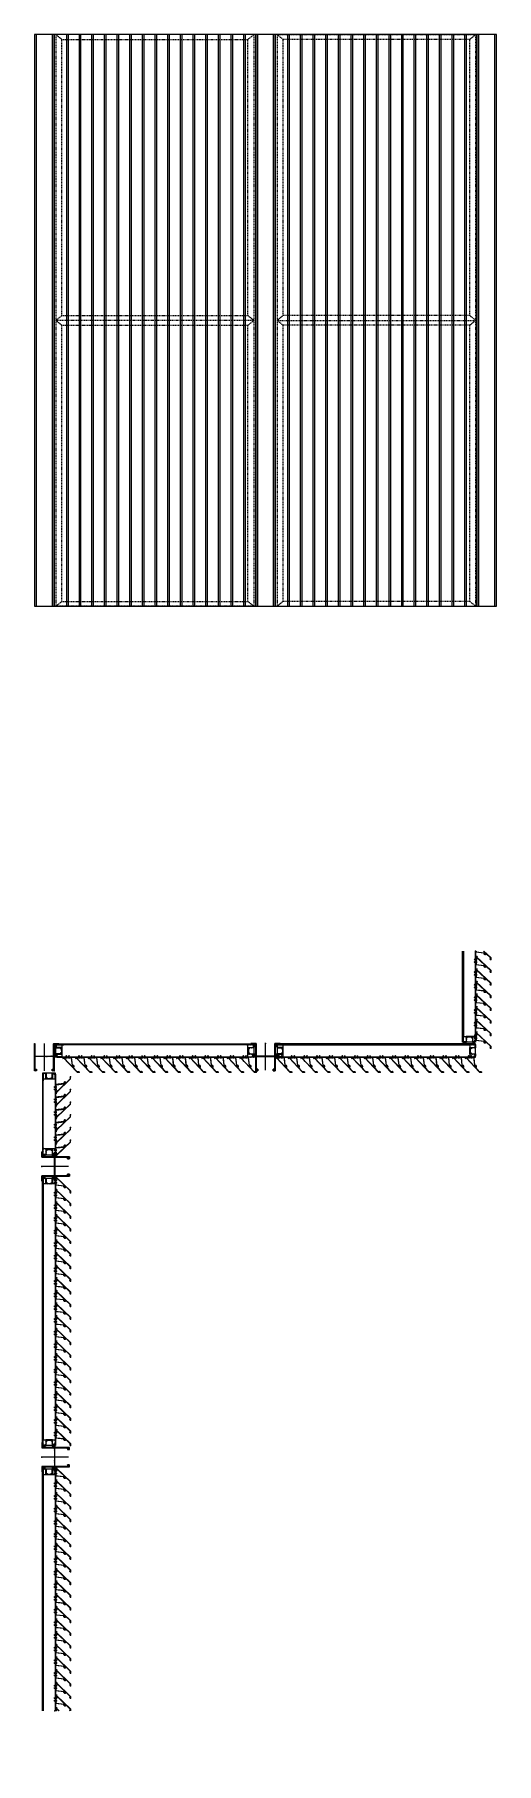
# Model space of a CAD drawing. Header units: millimetres. Extents: x 3774 to 718460, y -768339 to 192544.
# Drawn here: x 306313 to 308687, y -734268 to -725377 of the extents above; entities that cross this region are included whole.
import ezdxf
from ezdxf.xclip import XClip

# ---------------------------------------------------------------- set-up
doc = ezdxf.new("R2010")
doc.units = ezdxf.units.MM
doc.header["$XCLIPFRAME"] = 0
doc.set_wipeout_variables(frame=1)
doc.linetypes.add('CENTER', pattern=[50.8, 31.75, -6.35, 6.35, -6.35])
doc.linetypes.add('TA_HL_001.00000', pattern=[6.5, 3.55, -2.95])
for name, color, linetype in [('010 - ASPG_ACCESSORIES_MAIN_COLOR_1', 7, 'Continuous'), ('010 - ASPG_EXTR_DEF_SUB', 7, 'Continuous'), ('010 - ASPG_EXTR_MAIN_COLOR_2', 7, 'Continuous'), ('010 - ASPG_EXTR_WIPEOUT_', 7, 'Continuous'), ('010 - ASPG_FASTERN_DEF_SUB', 7, 'Continuous'), ('010 - ASPG_FRAMING_CUT_COLOR_4', 7, 'Continuous'), ('010 - ASPG_FRAMING_DEF_SUB', 7, 'Continuous'), ('010 - ASPG_FRAMING_HATCH_', 7, 'Continuous'), ('010 - ASPG_FRAMING_MAIN_COLOR_1', 7, 'Continuous'), ('010 - ASPG_FRAMING_MAIN_COLOR_2', 7, 'Continuous'), ('010 - ASPG_FRAMING_SUB_COLOR_2', 7, 'Continuous'), ('010 - ASPG_FRAMING_SUB_COLOR_3', 7, 'Continuous'), ('010 - ASPG_FRAMING_WIPEOUT_', 7, 'Continuous'), ('BOLT & SCREW', 7, 'Continuous'), ('Center Line', 7, 'CENTER')]:
    doc.layers.add(name, color=color, linetype=linetype)
doc.layers.add('12-GRID', color=7, linetype='CENTER', lineweight=13)
doc.layers.add('SCREW', color=7, linetype='Continuous', lineweight=5)
pattern_1 = [(270, (1257419.24324, -520041.6224), (0.65495992507, -1.1344238721), [0.7562825814, -1.5125651628]), (30, (1257419.24324, -520041.6224), (0.65495992936, 1.1344238696), [0.7562825814, -1.5125651628]), (330, (1257419.24324, -520041.6224), (1.30991985442, -2.48e-09), [-1.5125651628, 0.7562825814])]
pattern_2 = [(315, (1257419.4929, -520021.6224), (1.3369313545, 1.3369313545), []), (45, (1257419.4929, -520021.6224), (-1.3369313545, 1.3369313545), [])]
pattern_3 = [(270, (1257419.4425, -520043.9224), (0.65495992507, -1.1344238721), [0.7562825814, -1.5125651628]), (30, (1257419.4425, -520043.9224), (0.65495992936, 1.1344238696), [0.7562825814, -1.5125651628]), (330, (1257419.4425, -520043.9224), (1.30991985442, -2.48e-09), [-1.5125651628, 0.7562825814])]
pattern_4 = [(315, (1257419.1929, -520023.9224), (1.3369313545, 1.3369313545), []), (45, (1257419.1929, -520023.9224), (-1.3369313545, 1.3369313545), [])]

# ---------------------------------------------------------------- blocks, each defined once
blk = doc.blocks.new('*U8441')
at = {"layer": '12-GRID', "color": 7, "linetype": 'CENTER'}
for p, q in [((0, -6.2), (0, 2.2)), ((-4.2, -2), (4.2, -2))]:
    blk.add_line(p, q, dxfattribs=at)
at = {"layer": 'BOLT & SCREW', "color": 7}
for p, q in [((-0.6, -1.8), (-1.8, -1.6)), ((-0.6, -2.2), (-1.8, -2.4)), ((-0.5, -1.8), (-0.9, -1.6)), ((-0.5, -2.2), (-0.9, -2.4)), ((-0.2, -1.4), (-0.4, -0.2)), ((-0.2, -1.5), (-0.4, -1.1)), ((-0.2, -2.5), (-0.4, -2.9)), ((-0.2, -2.6), (-0.4, -3.8)), ((0.2, -1.4), (0.4, -0.2)), ((0.2, -1.5), (0.4, -1.1)), ((0.4, -2.9), (0.2, -2.5)), ((0.2, -2.6), (0.4, -3.8)), ((0.5, -1.8), (0.9, -1.6)), ((0.5, -2.2), (0.9, -2.4)), ((0.6, -1.8), (1.8, -1.6)), ((0.6, -2.2), (1.8, -2.4))]:
    blk.add_line(p, q, dxfattribs=at)
for points in [[(-1.8, -1.6), (-0.9, -1.6, 0.414214), (-0.4, -1.1), (-0.4, -0.2), (0.4, -0.2), (0.4, -1.1, 0.414214), (0.9, -1.6), (1.8, -1.6), (1.8, -2.4), (0.9, -2.4, 0.414214), (0.4, -2.9), (0.4, -3.8), (-0.4, -3.8), (-0.4, -2.9, 0.414214), (-0.9, -2.4), (-1.8, -2.4)], [(0.2, -2.5, -0.414214), (0.5, -2.2), (0.6, -2.2), (0.6, -1.8), (0.5, -1.8, -0.414214), (0.2, -1.5), (0.2, -1.4), (-0.2, -1.4), (-0.2, -1.5, -0.414214), (-0.5, -1.8), (-0.6, -1.8), (-0.6, -2.2), (-0.5, -2.2, -0.414214), (-0.2, -2.5), (-0.2, -2.6), (0.2, -2.6)]]:
    blk.add_lwpolyline(points, format="xyb", close=True, dxfattribs=at)
blk.add_circle((0, -2), 3.5, dxfattribs=at)
blk = doc.blocks.new('000_ASPG_TYP_FILES_20260218-010703_FRAME_EXTR_')
at = {"layer": '010 - ASPG_FRAMING_HATCH_'}
h = blk.add_hatch(dxfattribs=at)
h.set_pattern_fill('ANSI32', scale=0.1, angle=180)
edge = h.paths.add_edge_path()
edge.add_line((2, 16), (2, 2))
edge.add_line((2, 2), (39.7, 2))
edge.add_arc((39.7, 1.7), 0.3, 0, 90, ccw=False)
edge.add_line((40, 1.7), (40, 0.3))
edge.add_arc((39.7, 0.3), 0.3, -90, 0, ccw=False)
edge.add_line((39.7, 0), (0.3, 0))
edge.add_arc((0.3, 0.3), 0.3, 180, 270, ccw=False)
edge.add_line((0, 0.3), (0, 17.7))
edge.add_arc((0.3, 17.7), 0.3, 90, 180, ccw=False)
edge.add_line((0.3, 18), (22.6, 18))
edge.add_arc((22.6, 18.5), 0.5, 270, 380.20955)
edge.add_arc((26.2, 19.8), 3.35, 182.06379, 200.20955, ccw=False)
edge.add_arc((23.6, 19.7), 0.76, 2.06379, 182.06379, ccw=False)
edge.add_arc((26.2, 19.8), 1.83, 182.06379, 447.93621)
edge.add_arc((26.3, 22.4), 0.76, 87.93621, 267.93621, ccw=False)
edge.add_arc((26.2, 19.8), 3.35, 69.79045, 87.93621, ccw=False)
edge.add_arc((27.5, 23.4), 0.5, 249.79045, 360)
edge.add_line((28, 23.4), (28, 26.7))
edge.add_line((28, 26.7), (28.5, 27.2))
edge.add_line((28.5, 27.2), (28, 27.7))
edge.add_line((28, 27.7), (28, 38.6))
edge.add_line((28, 38.6), (28.5, 39.1))
edge.add_line((28.5, 39.1), (28, 39.6))
edge.add_line((28, 39.6), (28, 42.9))
edge.add_arc((27.5, 42.9), 0.5, 0, 110.20955)
edge.add_arc((26.2, 46.5), 3.35, 272.06379, 290.20955, ccw=False)
edge.add_arc((26.3, 43.9), 0.76, 92.06379, 272.06379, ccw=False)
edge.add_arc((26.2, 46.5), 1.83, 272.06379, 537.93621)
edge.add_arc((23.6, 46.6), 0.76, 177.93621, 357.93621, ccw=False)
edge.add_arc((26.2, 46.5), 3.35, 159.79045, 177.93621, ccw=False)
edge.add_arc((22.6, 47.8), 0.5, 339.79045, 450)
edge.add_line((22.6, 48.3), (0.3, 48.3))
edge.add_arc((0.3, 48.6), 0.3, 180, 270, ccw=False)
edge.add_line((0, 48.6), (0, 60))
edge.add_arc((0.3, 60), 0.3, 90, 180, ccw=False)
edge.add_line((0.3, 60.3), (5, 60.3))
edge.add_line((5, 60.3), (5, 65))
edge.add_arc((5.3, 65), 0.3, 90, 180, ccw=False)
edge.add_line((5.3, 65.3), (30, 65.3))
edge.add_line((30, 65.3), (30, 63.6))
edge.add_arc((29.7, 63.6), 0.3, -90, 0, ccw=False)
edge.add_line((29.7, 63.3), (7.3, 63.3))
edge.add_arc((7.3, 63), 0.3, 90, 180)
edge.add_line((7, 63), (7, 58.3))
edge.add_line((7, 58.3), (2.3, 58.3))
edge.add_arc((2.3, 58), 0.3, 90, 180)
edge.add_line((2, 58), (2, 50.6))
edge.add_arc((2.3, 50.6), 0.3, 180, 270)
edge.add_line((2.3, 50.3), (29.7, 50.3))
edge.add_arc((29.7, 50), 0.3, 0, 90, ccw=False)
edge.add_line((30, 50), (30, 26.7))
edge.add_line((30, 26.7), (30, 16.3))
edge.add_arc((29.7, 16.3), 0.3, -90, 0, ccw=False)
edge.add_line((29.7, 16), (2, 16))
at = {"layer": '010 - ASPG_FRAMING_CUT_COLOR_4', "color": 7}
blk.add_lwpolyline([(2, 16), (2, 2), (39.7, 2, -0.414214), (40, 1.7), (40, 0.3, -0.414214), (39.7, 0), (0.3, 0, -0.414214), (0, 0.3), (0, 17.7, -0.414214), (0.3, 18), (22.6, 18, 0.52173), (23, 18.7, -0.079342), (22.8, 19.7, -1), (24.3, 19.8, 2.296346), (26.2, 21.7, -1), (26.3, 23.2, -0.079342), (27.3, 23, 0.52173), (28, 23.4), (28, 26.7), (28.5, 27.2), (28, 27.7), (28, 38.6), (28.5, 39.1), (28, 39.6), (28, 42.9, 0.52173), (27.3, 43.3, -0.079342), (26.3, 43.1, -1), (26.2, 44.6, 2.296346), (24.3, 46.5, -1), (22.8, 46.6, -0.079342), (23, 47.6, 0.52173), (22.6, 48.3), (0.3, 48.3, -0.414214), (0, 48.6), (0, 60, -0.414214), (0.3, 60.3), (5, 60.3), (5, 65, -0.414214), (5.3, 65.3), (30, 65.3), (30, 63.6, -0.414214), (29.7, 63.3), (7.3, 63.3, 0.414214), (7, 63), (7, 58.3), (2.3, 58.3, 0.414214), (2, 58), (2, 50.6, 0.414214), (2.3, 50.3), (29.7, 50.3, -0.414214), (30, 50), (30, 26.7), (30, 16.3, -0.414214), (29.7, 16)], format="xyb", close=True, dxfattribs=at)
at = {"color": 7}
for p in [(26.2, 48.5), (26.2, 21.8)]:
    blk.add_blockref('*U8441', p, dxfattribs=at)
blk = doc.blocks.new('*U8305')
at = {"layer": '010 - ASPG_FRAMING_HATCH_', "transparency": 33554585}
h = blk.add_hatch(dxfattribs=at)
h.set_pattern_fill('ANSI32', scale=0.25)
edge = h.paths.add_edge_path()
edge.add_line((2, -50), (2, -75))
edge.add_line((2, -75), (0, -75))
edge.add_line((0, -75), (0, -49))
edge.add_arc((1, -49), 1, 90, 180, ccw=False)
edge.add_line((1, -48), (63, -48))
edge.add_arc((63, -47), 1, 270, 360)
edge.add_line((64, -47), (64, 47))
edge.add_arc((63, 47), 1, 0, 90)
edge.add_line((63, 48), (1, 48))
edge.add_arc((1, 49), 1, 180, 270, ccw=False)
edge.add_line((0, 49), (0, 75))
edge.add_line((0, 75), (2, 75))
edge.add_line((2, 75), (2, 50))
edge.add_line((2, 50), (141, 50))
edge.add_line((141, 50), (141, 41))
edge.add_arc((140, 41), 1, 270, 360, ccw=False)
edge.add_line((140, 40), (132, 40))
edge.add_arc((132, 41), 1, 180, 270, ccw=False)
edge.add_line((131, 41), (131, 47))
edge.add_arc((130, 47), 1, 0, 90)
edge.add_line((130, 48), (67, 48))
edge.add_arc((67, 47), 1, 90, 180)
edge.add_line((66, 47), (66, -47))
edge.add_arc((67, -47), 1, 180, 270)
edge.add_line((67, -48), (130, -48))
edge.add_arc((130, -47), 1, 270, 360)
edge.add_line((131, -47), (131, -41))
edge.add_arc((132, -41), 1, 90, 180, ccw=False)
edge.add_line((132, -40), (140, -40))
edge.add_arc((140, -41), 1, 0, 90, ccw=False)
edge.add_line((141, -41), (141, -50))
edge.add_line((141, -50), (2, -50))
h.paths.add_polyline_path([(139, 48), (139, 42), (133, 42), (133, 48)], flags=16)
h.paths.add_polyline_path([(139, -48), (139, -42), (133, -42), (133, -48)], flags=16)
at = {"layer": '010 - ASPG_FRAMING_HATCH_'}
h = blk.add_hatch(dxfattribs=at)
h.set_pattern_fill('ANSI37', scale=0.595498, angle=-90)
h.set_pattern_definition(pattern_4)
edge = h.paths.add_edge_path()
edge.add_ellipse((11.5, 55), major_axis=(0, -5), ratio=0.644482, start_angle=180, end_angle=360, ccw=False)
edge.add_line((11.5, 60), (2, 60))
edge.add_arc((-7.9, 55), 11.1, -26.79627, 26.79627, ccw=False)
edge.add_line((2, 50), (11.5, 50))
h = blk.add_hatch(dxfattribs=at)
h.set_pattern_fill('HONEY', scale=0.238199, angle=-90)
h.set_pattern_definition(pattern_3)
edge = h.paths.add_edge_path()
edge.add_ellipse((11.8, 55), major_axis=(0, -5), ratio=0.644482, start_angle=0, end_angle=360, ccw=False)
h = blk.add_hatch(dxfattribs=at)
h.set_pattern_fill('HONEY', scale=0.238199, angle=-90)
h.set_pattern_definition(pattern_1)
edge = h.paths.add_edge_path()
edge.add_ellipse((57.5, 55), major_axis=(0, -5), ratio=0.644482, start_angle=0, end_angle=360)
h = blk.add_hatch(dxfattribs=at)
h.set_pattern_fill('ANSI37', scale=0.595498, angle=-90)
h.set_pattern_definition(pattern_2)
edge = h.paths.add_edge_path()
edge.add_ellipse((57.8, 55), major_axis=(0, -5), ratio=0.644482, start_angle=0, end_angle=180)
edge.add_line((57.8, 60), (62, 60))
edge.add_arc((62, 60.3), 0.3, -90, 0)
edge.add_line((62.3, 60.3), (62.3, 61))
edge.add_line((62.3, 61), (61.8, 61.5))
edge.add_line((61.8, 61.5), (62.3, 62))
edge.add_line((62.3, 62), (61.8, 62.5))
edge.add_line((61.8, 62.5), (62.3, 63))
edge.add_line((62.3, 63), (61.8, 63.5))
edge.add_line((61.8, 63.5), (62.3, 64))
edge.add_line((62.3, 64), (62.3, 65))
edge.add_line((62.3, 65), (63.3, 65))
edge.add_line((63.3, 65), (63.8, 65.5))
edge.add_line((63.8, 65.5), (64.3, 65))
edge.add_line((64.3, 65), (64.8, 65.5))
edge.add_line((64.8, 65.5), (65.3, 65))
edge.add_line((65.3, 65), (65.8, 65.5))
edge.add_line((65.8, 65.5), (66.3, 65))
edge.add_line((66.3, 65), (67, 65))
edge.add_arc((67, 65.3), 0.3, -90, 0)
edge.add_line((67.3, 65.3), (67.3, 60))
edge.add_arc((77.2, 55), 11.1, 153.20373, 206.79627)
edge.add_line((67.3, 50), (57.8, 50))
h = blk.add_hatch(dxfattribs=at)
h.set_pattern_fill('ANSI37', scale=0.595498, angle=-90)
h.set_pattern_definition(pattern_4)
edge = h.paths.add_edge_path()
edge.add_ellipse((11.5, -55), major_axis=(0, 5), ratio=0.644482, start_angle=0, end_angle=180)
edge.add_line((11.5, -60), (2, -60))
edge.add_arc((-7.9, -55), 11.1, 333.20373, 386.79627)
edge.add_line((2, -50), (11.5, -50))
h = blk.add_hatch(dxfattribs=at)
h.set_pattern_fill('HONEY', scale=0.238199, angle=-90)
h.set_pattern_definition(pattern_3)
edge = h.paths.add_edge_path()
edge.add_ellipse((11.8, -55), major_axis=(0, 5), ratio=0.644482, start_angle=0, end_angle=360)
h = blk.add_hatch(dxfattribs=at)
h.set_pattern_fill('HONEY', scale=0.238199, angle=-90)
h.set_pattern_definition(pattern_1)
edge = h.paths.add_edge_path()
edge.add_ellipse((57.5, -55), major_axis=(0, 5), ratio=0.644482, start_angle=0, end_angle=360, ccw=False)
h = blk.add_hatch(dxfattribs=at)
h.set_pattern_fill('ANSI37', scale=0.595498, angle=-90)
h.set_pattern_definition(pattern_2)
edge = h.paths.add_edge_path()
edge.add_ellipse((57.8, -55), major_axis=(0, 5), ratio=0.644482, start_angle=180, end_angle=360, ccw=False)
edge.add_line((57.8, -60), (62, -60))
edge.add_arc((62, -60.3), 0.3, 360, 450, ccw=False)
edge.add_line((62.3, -60.3), (62.3, -61))
edge.add_line((62.3, -61), (61.8, -61.5))
edge.add_line((61.8, -61.5), (62.3, -62))
edge.add_line((62.3, -62), (61.8, -62.5))
edge.add_line((61.8, -62.5), (62.3, -63))
edge.add_line((62.3, -63), (61.8, -63.5))
edge.add_line((61.8, -63.5), (62.3, -64))
edge.add_line((62.3, -64), (62.3, -65))
edge.add_line((62.3, -65), (63.3, -65))
edge.add_line((63.3, -65), (63.8, -65.5))
edge.add_line((63.8, -65.5), (64.3, -65))
edge.add_line((64.3, -65), (64.8, -65.5))
edge.add_line((64.8, -65.5), (65.3, -65))
edge.add_line((65.3, -65), (65.8, -65.5))
edge.add_line((65.8, -65.5), (66.3, -65))
edge.add_line((66.3, -65), (67, -65))
edge.add_arc((67, -65.3), 0.3, 360, 450, ccw=False)
edge.add_line((67.3, -65.3), (67.3, -60))
edge.add_arc((77.2, -55), 11.1, 153.20373, 206.79627, ccw=False)
edge.add_line((67.3, -50), (57.8, -50))
at = {"layer": '010 - ASPG_FASTERN_DEF_SUB', "color": 7}
blk.add_point((0, 0), dxfattribs=at)
at = {"layer": '010 - ASPG_FRAMING_CUT_COLOR_4', "color": 7}
blk.add_lwpolyline([(2, -50), (2, -75), (0, -75), (0, -49, -0.414214), (1, -48), (63, -48, 0.414214), (64, -47), (64, 47, 0.414214), (63, 48), (1, 48, -0.414214), (0, 49), (0, 75), (2, 75), (2, 50), (141, 50), (141, 41, -0.414214), (140, 40), (132, 40, -0.414214), (131, 41), (131, 47, 0.414214), (130, 48), (67, 48, 0.414214), (66, 47), (66, -47, 0.414214), (67, -48), (130, -48, 0.414214), (131, -47), (131, -41, -0.414214), (132, -40), (140, -40, -0.414214), (141, -41), (141, -50)], format="xyb", close=True, dxfattribs=at)
for points in [[(139, 48), (139, 42), (133, 42), (133, 48)], [(139, -48), (139, -42), (133, -42), (133, -48)]]:
    blk.add_lwpolyline(points, close=True, dxfattribs=at)
at = {"layer": '010 - ASPG_FRAMING_DEF_SUB', "color": 7, "transparency": 33554508}
blk.add_line((136.5, 0), (-4.5, 0), dxfattribs=at)
at = {"layer": '010 - ASPG_FRAMING_DEF_SUB', "color": 7, "transparency": 33554457}
for points in [[(2, 50), (15, 50), (15, 60), (2, 60)], [(54.3, 50), (67.3, 50), (67.3, 65.5), (54.3, 65.5)], [(2, -50), (15, -50), (15, -60), (2, -60)], [(54.3, -50), (67.3, -50), (67.3, -65.5), (54.3, -65.5)]]:
    blk.add_lwpolyline(points, close=True, dxfattribs=at)
at = {"layer": '010 - ASPG_FRAMING_SUB_COLOR_2', "color": 7}
for points in [[(11.8, 50), (2, 50, 0.238199), (2, 60), (11.8, 60)], [(57.5, 50), (67.3, 50, -0.238199), (67.3, 60), (67.3, 65.3, -0.414214), (67, 65), (66.3, 65), (65.8, 65.5), (65.3, 65), (64.8, 65.5), (64.3, 65), (63.8, 65.5), (63.3, 65), (62.3, 65), (62.3, 64), (61.8, 63.5), (62.3, 63), (61.8, 62.5), (62.3, 62), (61.8, 61.5), (62.3, 61), (62.3, 60.3, -0.414214), (62, 60), (57.5, 60)], [(11.8, -50), (2, -50, -0.238199), (2, -60), (11.8, -60)], [(57.5, -50), (67.3, -50, 0.238199), (67.3, -60), (67.3, -65.3, 0.414214), (67, -65), (66.3, -65), (65.8, -65.5), (65.3, -65), (64.8, -65.5), (64.3, -65), (63.8, -65.5), (63.3, -65), (62.3, -65), (62.3, -64), (61.8, -63.5), (62.3, -63), (61.8, -62.5), (62.3, -62), (61.8, -61.5), (62.3, -61), (62.3, -60.3, 0.414214), (62, -60), (57.5, -60)]]:
    blk.add_lwpolyline(points, format="xyb", dxfattribs=at)
at = {"layer": '010 - ASPG_FRAMING_SUB_COLOR_2', "color": 7, "extrusion": (0, 0, -1)}
for centre, major_axis in [((11.8, 55), (0, -5)), ((57.5, -55), (0, 5))]:
    blk.add_ellipse(centre, major_axis=major_axis, ratio=0.644482, dxfattribs=at)
at = {"layer": '010 - ASPG_FRAMING_SUB_COLOR_2', "color": 7}
for centre, major_axis in [((57.5, 55), (0, -5)), ((11.8, -55), (0, 5))]:
    blk.add_ellipse(centre, major_axis=major_axis, ratio=0.644482, dxfattribs=at)
blk = doc.blocks.new('PZG35-9D5')
at = {"layer": 'Center Line', "color": 7}
blk.add_line((0, 3.7), (0, -10.5), dxfattribs=at)
at = {"layer": 'SCREW', "color": 7}
for p, q in [((-1.4, 0), (-1.4, -1.1)), ((1.4, 0), (1.4, -0.6)), ((-1.9, -1.4), (1.9, -0.9)), ((-1.9, -1.4), (-1.4, -1.1)), ((-1.9, -1.4), (-1.4, -1.7)), ((-1.9, -2.7), (1.9, -2.2)), ((-1.9, -2.7), (-1.4, -2.4)), ((-1.9, -2.7), (-1.4, -3)), ((-1.9, -4), (-1.4, -3.7)), ((-1.9, -4), (-1, -3.9)), ((-1.9, -4), (-1.4, -4.3)), ((-1.4, -1.1), (1.4, -0.6)), ((-1.4, -1.7), (1.4, -1.2)), ((-1.4, -1.7), (-1.4, -2.4)), ((-1.4, -2.4), (1.4, -1.9)), ((-1.4, -3), (1.4, -2.5)), ((-1.4, -3), (-1.4, -3.7)), ((-1.4, -3.7), (-0.8, -3.6)), ((-1.4, -4.3), (-1.4, -8.1)), ((-1.4, -4.3), (-1.2, -4.3)), ((0, -9.5), (-1.4, -8.1)), ((0, -9.5), (1.4, -8.1)), ((0.6, -3.3), (1.4, -3.2)), ((0.7, -3.7), (1.9, -3.5)), ((0.7, -3.9), (1.4, -3.8)), ((0.7, -4.6), (1.4, -4.5)), ((0.7, -5), (1.9, -4.8)), ((0.7, -5.2), (1.4, -5.1)), ((1.9, -0.9), (1.4, -0.6)), ((1.9, -0.9), (1.4, -1.2)), ((1.4, -1.2), (1.4, -1.9)), ((1.9, -2.2), (1.4, -1.9)), ((1.9, -2.2), (1.4, -2.5)), ((1.4, -2.5), (1.4, -3.2)), ((1.9, -3.5), (1.4, -3.2)), ((1.9, -3.5), (1.4, -3.8)), ((1.4, -3.8), (1.4, -4.5)), ((1.9, -4.8), (1.4, -4.5)), ((1.9, -4.8), (1.4, -5.1)), ((1.4, -5.1), (1.4, -8.1))]:
    blk.add_line(p, q, dxfattribs=at)
blk.add_lwpolyline([(0, -9.5), (0.7, -5.2), (0.7, -3.6, 0.417657), (0.4, -3.3, 0.108102), (-0.8, -3.6), (-1.4, -4.7)], format="xyb", dxfattribs=at)
blk = doc.blocks.new('*U8304')
at = {"layer": 'SCREW', "color": 7}
blk.add_lwpolyline([(3, 1.8, 0.09906), (0.8, 2.5), (0.8, 2.3), (-0.8, 2.3), (-0.8, 2.5, 0.09906), (-3, 1.8, 0.266588), (-3.5, 1), (-3.5, 0.2, 0.414214), (-3.3, 0), (3.3, 0, 0.414214), (3.5, 0.2), (3.5, 1, 0.266588)], format="xyb", close=True, dxfattribs=at)
blk.add_blockref('PZG35-9D5', (0, 0), dxfattribs=at)
blk = doc.blocks.new('*U8306')
at = {"color": 7}
blk.add_point((0, 0), dxfattribs=at)
at = {"layer": '010 - ASPG_ACCESSORIES_MAIN_COLOR_1', "color": 7}
blk.add_lwpolyline([(-39.7, -0.6, 0.414214), (-40, -0.9), (-40, -7.4, 0.57735), (-39.7, -7.6), (-36.6, -5.8, 0.767327), (-36.8, -5.3), (-37.9, -5.3, -0.414214), (-38.2, -5), (-38.2, -2.8, -0.414214), (-38, -2.6), (-32.2, -2.6, -0.388879), (-32, -2.8), (-31.8, -4.3, 0.388879), (-31.3, -4.8), (-30.3, -4.8, 0.414214), (-30, -4.5), (-30, -2.9, -0.414214), (-29.7, -2.6), (0.4, -2.6, -0.378969), (3.4, -5.2), (8, -42.5, 0.446593), (11.6, -45.1, -0.489802), (16.1, -48.7), (16.1, -49.4, -0.18248), (15.8, -50, -0.267949), (15.3, -50.2, 1.122115), (15.1, -52.3, 0.405004), (18.1, -49.4), (18.1, -48.7, 0.489805), (11.2, -43.1, -0.446597), (9.9, -42.3), (4.9, -0.8, 0.364176), (4.6, -0.6)], format="xyb", close=True, dxfattribs=at)
at = {"layer": '010 - ASPG_EXTR_DEF_SUB', "color": 7}
for p in [(-40, -0.5), (43.4, -76.9), (43.4, -77.5)]:
    blk.add_point(p, dxfattribs=at)
at = {"layer": '010 - ASPG_EXTR_MAIN_COLOR_2', "color": 7}
blk.add_lwpolyline([(11.4, -48.2), (11.5, -47.4), (12.2, -47.6), (12.3, -46.8, -0.535538), (14.2, -49.2, 0.991572), (15.7, -49.6, 1.157025), (8.8, -48.8, -0.688558), (8.3, -49), (-17.1, -22.2), (-32.3, -6.1), (-32.3, -2.9, 0.414312), (-32.6, -2.6), (-37.5, -2.6, 0.414116), (-37.8, -2.9), (-37.8, -4.3, 0.414214), (-37.5, -4.6), (-36, -4.6, -0.205895), (-35.8, -4.7), (33.2, -77.5), (43.1, -77.5, 0.668179), (43.4, -77), (40.5, -74.2, 0.668179), (40, -74.4), (40, -76), (33.9, -76), (11.9, -52.8, -0.558354), (12.1, -52, 0.766275), (12, -50.4, -0.438583), (10.7, -48.1)], format="xyb", close=True, dxfattribs=at)
at = {"layer": 'SCREW', "color": 7, "rotation": 180}
for p in [(-21.6, -2.5), (-8.2, -2.5)]:
    blk.add_blockref('*U8304', p, dxfattribs=at)
blk = doc.blocks.new('*U6354')
at = {"color": 7}
blk.add_wipeout([(1440, 4), (60, 4), (60, 69.3), (1440, 69.3)], dxfattribs=at).dxf.layer = '010 - ASPG_FRAMING_WIPEOUT_'
blk.add_point((60, 69.5), dxfattribs=at)
at = {"layer": '010 - ASPG_FRAMING_MAIN_COLOR_2', "color": 7}
blk.add_lwpolyline([(1410, 69.3), (90, 69.3), (90, 6), (1410, 6)], close=True, dxfattribs=at)
at = {"layer": '010 - ASPG_FRAMING_SUB_COLOR_2', "color": 7}
for points in [[(1440, 4), (60, 4), (60, 69.3), (1440, 69.3)], [(60, 2), (60, 4), (1440, 4), (1440, 2)]]:
    blk.add_lwpolyline(points, close=True, dxfattribs=at)
at = {"color": 7, "transparency": 33554559, "xscale": -1, "rotation": 270}
for p in [(0, 0), (1500, 0)]:
    blk.add_blockref('*U8305', p, dxfattribs=at)
at = {"color": 7, "xscale": -1, "rotation": 180}
for p in [(91.8, 69.3), (156.8, 69.3), (221.8, 69.3), (286.8, 69.3), (351.8, 69.3), (416.8, 69.3), (481.8, 69.3), (546.8, 69.3), (611.8, 69.3), (676.8, 69.3), (741.8, 69.3), (806.8, 69.3), (871.8, 69.3), (936.8, 69.3), (1001.8, 69.3), (1066.8, 69.3), (1131.8, 69.3), (1196.8, 69.3), (1261.8, 69.3), (1326.8, 69.3), (1391.8, 69.3)]:
    blk.add_blockref('*U8306', p, dxfattribs=at)
at = {"color": 7}
blk.add_blockref('000_ASPG_TYP_FILES_20260218-010703_FRAME_EXTR_', (60, 4), dxfattribs=at)
at = {"color": 7, "xscale": -1}
blk.add_blockref('000_ASPG_TYP_FILES_20260218-010703_FRAME_EXTR_', (1440, 4), dxfattribs=at)
blk = doc.blocks.new('*U5841')
at = {"color": 7}
blk.add_wipeout([(1435, 4), (60, 4), (60, 69.3), (1435, 69.3)], dxfattribs=at).dxf.layer = '010 - ASPG_FRAMING_WIPEOUT_'
blk.add_point((60, 69.5), dxfattribs=at)
at = {"layer": '010 - ASPG_FRAMING_MAIN_COLOR_2', "color": 7}
blk.add_lwpolyline([(1405, 69.3), (90, 69.3), (90, 6), (1405, 6)], close=True, dxfattribs=at)
at = {"layer": '010 - ASPG_FRAMING_SUB_COLOR_2', "color": 7}
for points in [[(1435, 4), (60, 4), (60, 69.3), (1435, 69.3)], [(60, 2), (60, 4), (1435, 4), (1435, 2)]]:
    blk.add_lwpolyline(points, close=True, dxfattribs=at)
at = {"color": 7, "transparency": 33554559, "xscale": -1, "rotation": 270}
for p in [(0, 0), (1495, 0)]:
    blk.add_blockref('*U8305', p, dxfattribs=at)
at = {"color": 7, "xscale": -1, "rotation": 180}
for p in [(91.8, 69.3), (156.8, 69.3), (221.8, 69.3), (286.8, 69.3), (351.8, 69.3), (416.8, 69.3), (481.8, 69.3), (546.8, 69.3), (611.8, 69.3), (676.8, 69.3), (741.8, 69.3), (806.8, 69.3), (871.8, 69.3), (936.8, 69.3), (1001.8, 69.3), (1066.8, 69.3), (1131.8, 69.3), (1196.8, 69.3), (1261.8, 69.3), (1326.8, 69.3), (1391.8, 69.3)]:
    blk.add_blockref('*U8306', p, dxfattribs=at)
at = {"color": 7}
blk.add_blockref('000_ASPG_TYP_FILES_20260218-010703_FRAME_EXTR_', (60, 4), dxfattribs=at)
at = {"color": 7, "xscale": -1}
blk.add_blockref('000_ASPG_TYP_FILES_20260218-010703_FRAME_EXTR_', (1435, 4), dxfattribs=at)
blk = doc.blocks.new('*U7915')
at = {"color": 7}
blk.add_wipeout([(1340, 4), (60, 4), (60, 69.3), (1340, 69.3)], dxfattribs=at).dxf.layer = '010 - ASPG_FRAMING_WIPEOUT_'
blk.add_point((60, 69.5), dxfattribs=at)
at = {"layer": '010 - ASPG_FRAMING_MAIN_COLOR_2', "color": 7}
blk.add_lwpolyline([(1310, 69.3), (90, 69.3), (90, 6), (1310, 6)], close=True, dxfattribs=at)
at = {"layer": '010 - ASPG_FRAMING_SUB_COLOR_2', "color": 7}
for points in [[(1340, 4), (60, 4), (60, 69.3), (1340, 69.3)], [(60, 2), (60, 4), (1340, 4), (1340, 2)]]:
    blk.add_lwpolyline(points, close=True, dxfattribs=at)
at = {"color": 7, "transparency": 33554559, "xscale": -1, "rotation": 270}
blk.add_blockref('*U8305', (0, 0), dxfattribs=at)
at = {"color": 7, "xscale": -1, "rotation": 180}
for p in [(91.8, 69.3), (156.8, 69.3), (221.8, 69.3), (286.8, 69.3), (351.8, 69.3), (416.8, 69.3), (481.8, 69.3), (546.8, 69.3), (611.8, 69.3), (676.8, 69.3), (741.8, 69.3), (806.8, 69.3), (871.8, 69.3), (936.8, 69.3), (1001.8, 69.3), (1066.8, 69.3), (1131.8, 69.3), (1196.8, 69.3), (1261.8, 69.3), (1326.8, 69.3)]:
    blk.add_blockref('*U8306', p, dxfattribs=at)
at = {"color": 7}
blk.add_blockref('000_ASPG_TYP_FILES_20260218-010703_FRAME_EXTR_', (60, 4), dxfattribs=at)
at = {"color": 7, "xscale": -1}
blk.add_blockref('000_ASPG_TYP_FILES_20260218-010703_FRAME_EXTR_', (1340, 4), dxfattribs=at)
blk = doc.blocks.new('*U7877')
at = {"color": 7}
blk.add_wipeout([(480, 4), (60, 4), (60, 69.3), (480, 69.3)], dxfattribs=at).dxf.layer = '010 - ASPG_FRAMING_WIPEOUT_'
blk.add_point((60, 69.5), dxfattribs=at)
at = {"layer": '010 - ASPG_FRAMING_MAIN_COLOR_2', "color": 7}
blk.add_lwpolyline([(450, 69.3), (90, 69.3), (90, 6), (450, 6)], close=True, dxfattribs=at)
at = {"layer": '010 - ASPG_FRAMING_SUB_COLOR_2', "color": 7}
for points in [[(480, 4), (60, 4), (60, 69.3), (480, 69.3)], [(60, 2), (60, 4), (480, 4), (480, 2)]]:
    blk.add_lwpolyline(points, close=True, dxfattribs=at)
at = {"color": 7, "transparency": 33554559, "xscale": -1, "rotation": 270}
blk.add_blockref('*U8305', (0, 0), dxfattribs=at)
at = {"color": 7, "xscale": -1, "rotation": 180}
for p in [(91.8, 69.3), (156.8, 69.3), (221.8, 69.3), (286.8, 69.3), (351.8, 69.3), (416.8, 69.3)]:
    blk.add_blockref('*U8306', p, dxfattribs=at)
at = {"color": 7}
blk.add_blockref('000_ASPG_TYP_FILES_20260218-010703_FRAME_EXTR_', (60, 4), dxfattribs=at)
at = {"color": 7, "xscale": -1}
blk.add_blockref('000_ASPG_TYP_FILES_20260218-010703_FRAME_EXTR_', (480, 4), dxfattribs=at)
blk = doc.blocks.new('000_ASPG_TYP_FILES_FRAMING_EXTR_BREAKLINE_TYPE_2')
at = {"layer": '010 - ASPG_FRAMING_HATCH_', "transparency": 33554585}
h = blk.add_hatch(dxfattribs=at)
h.set_pattern_fill('ANSI32', scale=0.25)
h.paths.add_polyline_path([(131, 91, 0.414214), (132, 90), (140, 90, 0.414214), (141, 91), (141, 100), (2, 100), (2, 125), (0, 125), (0, 99, 0.414214), (1, 98), (63, 98, -0.414214), (64, 97), (64, 3, -0.414214), (63, 2), (0, 2), (0, 0), (141, 0), (141, 9, 0.414214), (140, 10), (132, 10, 0.414214), (131, 9), (131, 3, -0.414214), (130, 2), (67, 2, -0.414214), (66, 3), (66, 97, -0.414214), (67, 98), (130, 98, -0.414214), (131, 97)])
h.paths.add_polyline_path([(133, 92), (133, 98), (139, 98), (139, 92)], flags=16)
h.paths.add_polyline_path([(133, 8), (139, 8), (139, 2), (133, 2)], flags=16)
at = {"layer": '010 - ASPG_FRAMING_HATCH_'}
h = blk.add_hatch(dxfattribs=at)
h.set_pattern_fill('ANSI37', scale=0.595498, angle=-90)
h.set_pattern_definition([(315, (1257419.1929, -519973.9224), (1.3369313545, 1.3369313545), []), (45, (1257419.1929, -519973.9224), (-1.3369313545, 1.3369313545), [])])
edge = h.paths.add_edge_path()
edge.add_ellipse((11.5, 105), major_axis=(0, -5), ratio=0.644482, start_angle=180, end_angle=360, ccw=False)
edge.add_line((11.5, 110), (2, 110))
edge.add_arc((-7.9, 105), 11.1, -26.79627, 26.79627, ccw=False)
edge.add_line((2, 100), (11.5, 100))
h = blk.add_hatch(dxfattribs=at)
h.set_pattern_fill('HONEY', scale=0.238199, angle=-90)
h.set_pattern_definition([(270, (1257419.4425, -519993.9224), (0.65495992507, -1.1344238721), [0.7562825814, -1.5125651628]), (30, (1257419.4425, -519993.9224), (0.65495992936, 1.1344238696), [0.7562825814, -1.5125651628]), (330, (1257419.4425, -519993.9224), (1.30991985442, -2.48e-09), [-1.5125651628, 0.7562825814])])
edge = h.paths.add_edge_path()
edge.add_ellipse((11.8, 105), major_axis=(0, -5), ratio=0.644482, start_angle=0, end_angle=360, ccw=False)
h = blk.add_hatch(dxfattribs=at)
h.set_pattern_fill('HONEY', scale=0.238199, angle=-90)
h.set_pattern_definition([(270, (1257419.24324, -519991.6224), (0.65495992507, -1.1344238721), [0.7562825814, -1.5125651628]), (30, (1257419.24324, -519991.6224), (0.65495992936, 1.1344238696), [0.7562825814, -1.5125651628]), (330, (1257419.24324, -519991.6224), (1.30991985442, -2.48e-09), [-1.5125651628, 0.7562825814])])
edge = h.paths.add_edge_path()
edge.add_ellipse((57.5, 105), major_axis=(0, -5), ratio=0.644482, start_angle=0, end_angle=360)
h = blk.add_hatch(dxfattribs=at)
h.set_pattern_fill('ANSI37', scale=0.595498, angle=-90)
h.set_pattern_definition([(315, (1257419.4929, -519971.6224), (1.3369313545, 1.3369313545), []), (45, (1257419.4929, -519971.6224), (-1.3369313545, 1.3369313545), [])])
edge = h.paths.add_edge_path()
edge.add_ellipse((57.8, 105), major_axis=(0, -5), ratio=0.644482, start_angle=0, end_angle=180)
edge.add_line((57.8, 110), (62, 110))
edge.add_arc((62, 110.3), 0.3, -90, 0)
edge.add_line((62.3, 110.3), (62.3, 111))
edge.add_line((62.3, 111), (61.8, 111.5))
edge.add_line((61.8, 111.5), (62.3, 112))
edge.add_line((62.3, 112), (61.8, 112.5))
edge.add_line((61.8, 112.5), (62.3, 113))
edge.add_line((62.3, 113), (61.8, 113.5))
edge.add_line((61.8, 113.5), (62.3, 114))
edge.add_line((62.3, 114), (62.3, 115))
edge.add_line((62.3, 115), (63.3, 115))
edge.add_line((63.3, 115), (63.8, 115.5))
edge.add_line((63.8, 115.5), (64.3, 115))
edge.add_line((64.3, 115), (64.8, 115.5))
edge.add_line((64.8, 115.5), (65.3, 115))
edge.add_line((65.3, 115), (65.8, 115.5))
edge.add_line((65.8, 115.5), (66.3, 115))
edge.add_line((66.3, 115), (67, 115))
edge.add_arc((67, 115.3), 0.3, -90, 0)
edge.add_line((67.3, 115.3), (67.3, 110))
edge.add_arc((77.2, 105), 11.1, 153.20373, 206.79627)
edge.add_line((67.3, 100), (57.8, 100))
at = {"color": 7}
blk.add_point((141, 100), dxfattribs=at)
at = {"layer": '010 - ASPG_FRAMING_CUT_COLOR_4', "color": 7}
blk.add_lwpolyline([(0, 0), (0, 2), (63, 2, 0.414214), (64, 3), (64, 97, 0.414214), (63, 98), (1, 98, -0.414214), (0, 99), (0, 125), (2, 125), (2, 100), (141, 100), (141, 91, -0.414214), (140, 90), (132, 90, -0.414214), (131, 91), (131, 97, 0.414214), (130, 98), (67, 98, 0.414214), (66, 97), (66, 3, 0.414214), (67, 2), (130, 2, 0.414214), (131, 3), (131, 9, -0.414214), (132, 10), (140, 10, -0.414214), (141, 9), (141, 0)], format="xyb", close=True, dxfattribs=at)
for points in [[(139, 98), (139, 92), (133, 92), (133, 98)], [(139, 2), (139, 8), (133, 8), (133, 2)]]:
    blk.add_lwpolyline(points, close=True, dxfattribs=at)
at = {"layer": '010 - ASPG_FRAMING_DEF_SUB', "color": 7, "transparency": 33554457}
blk.add_line((0, 50), (141, 50), dxfattribs=at)
for points in [[(2, 100), (15, 100), (15, 110), (2, 110)], [(54.3, 100), (67.3, 100), (67.3, 115.5), (54.3, 115.5)]]:
    blk.add_lwpolyline(points, close=True, dxfattribs=at)
at = {"layer": '010 - ASPG_FRAMING_SUB_COLOR_2', "color": 7}
for points in [[(11.8, 100), (2, 100, 0.238199), (2, 110), (11.8, 110)], [(57.5, 100), (67.3, 100, -0.238199), (67.3, 110), (67.3, 115.3, -0.414214), (67, 115), (66.3, 115), (65.8, 115.5), (65.3, 115), (64.8, 115.5), (64.3, 115), (63.8, 115.5), (63.3, 115), (62.3, 115), (62.3, 114), (61.8, 113.5), (62.3, 113), (61.8, 112.5), (62.3, 112), (61.8, 111.5), (62.3, 111), (62.3, 110.3, -0.414214), (62, 110), (57.5, 110)]]:
    blk.add_lwpolyline(points, format="xyb", dxfattribs=at)
at = {"layer": '010 - ASPG_FRAMING_SUB_COLOR_2', "color": 7, "extrusion": (0, 0, -1)}
blk.add_ellipse((11.8, 105), major_axis=(0, -5), ratio=0.644482, dxfattribs=at)
at = {"layer": '010 - ASPG_FRAMING_SUB_COLOR_2', "color": 7}
blk.add_ellipse((57.5, 105), major_axis=(0, -5), ratio=0.644482, dxfattribs=at)
blk = doc.blocks.new('*U7875')
at = {"color": 7}
blk.add_wipeout([(1077, 4), (60, 4), (60, 69.3), (1077, 69.3)], dxfattribs=at).dxf.layer = '010 - ASPG_FRAMING_WIPEOUT_'
blk.add_point((60, 69.5), dxfattribs=at)
at = {"layer": '010 - ASPG_FRAMING_MAIN_COLOR_2', "color": 7}
blk.add_lwpolyline([(1047, 69.3), (90, 69.3), (90, 6), (1047, 6)], close=True, dxfattribs=at)
at = {"layer": '010 - ASPG_FRAMING_SUB_COLOR_2', "color": 7}
for points in [[(1077, 4), (60, 4), (60, 69.3), (1077, 69.3)], [(60, 2), (60, 4), (1077, 4), (1077, 2)]]:
    blk.add_lwpolyline(points, close=True, dxfattribs=at)
at = {"color": 7, "transparency": 33554559, "xscale": -1, "rotation": 270}
blk.add_blockref('*U8305', (0, 0), dxfattribs=at)
at = {"color": 7}
for name, p, rotation in [('*U8306', (91.8, 69.3), 180), ('*U8306', (156.8, 69.3), 180), ('*U8306', (221.8, 69.3), 180), ('*U8306', (286.8, 69.3), 180), ('*U8306', (351.8, 69.3), 180), ('*U8306', (416.8, 69.3), 180), ('*U8306', (481.8, 69.3), 180), ('*U8306', (546.8, 69.3), 180), ('*U8306', (611.8, 69.3), 180), ('*U8306', (676.8, 69.3), 180), ('*U8306', (741.8, 69.3), 180), ('*U8306', (806.8, 69.3), 180), ('*U8306', (871.8, 69.3), 180), ('*U8306', (936.8, 69.3), 180), ('*U8306', (1001.8, 69.3), 180), ('000_ASPG_TYP_FILES_FRAMING_EXTR_BREAKLINE_TYPE_2', (1187, 0), 89.99999999999999)]:
    blk.add_blockref(name, p, dxfattribs=dict(at, rotation=rotation))
blk.add_blockref('000_ASPG_TYP_FILES_20260218-010703_FRAME_EXTR_', (60, 4), dxfattribs=at)
at = {"color": 7, "xscale": -1}
blk.add_blockref('000_ASPG_TYP_FILES_20260218-010703_FRAME_EXTR_', (1077, 4), dxfattribs=at)
blk = doc.blocks.new('*U7833')
at = {"color": 7}
blk.add_wipeout([(1080.3, 4), (60, 4), (60, 69.3), (1080.3, 69.3)], dxfattribs=at).dxf.layer = '010 - ASPG_FRAMING_WIPEOUT_'
blk.add_point((60, 69.5), dxfattribs=at)
at = {"layer": '010 - ASPG_FRAMING_MAIN_COLOR_2', "color": 7}
blk.add_lwpolyline([(1050.3, 69.3), (90, 69.3), (90, 6), (1050.3, 6)], close=True, dxfattribs=at)
at = {"layer": '010 - ASPG_FRAMING_SUB_COLOR_2', "color": 7}
for points in [[(1080.3, 4), (60, 4), (60, 69.3), (1080.3, 69.3)], [(60, 2), (60, 4), (1080.3, 4), (1080.3, 2)]]:
    blk.add_lwpolyline(points, close=True, dxfattribs=at)
at = {"color": 7, "transparency": 33554559, "xscale": -1, "rotation": 270}
blk.add_blockref('*U8305', (0, 0), dxfattribs=at)
at = {"color": 7, "xscale": -1, "rotation": 180}
for p in [(91.8, 69.3), (156.8, 69.3), (221.8, 69.3), (286.8, 69.3), (351.8, 69.3), (416.8, 69.3), (481.8, 69.3), (546.8, 69.3), (611.8, 69.3), (676.8, 69.3), (741.8, 69.3), (806.8, 69.3), (871.8, 69.3), (936.8, 69.3), (1001.8, 69.3), (1066.8, 69.3)]:
    blk.add_blockref('*U8306', p, dxfattribs=at)
at = {"color": 7}
blk.add_blockref('000_ASPG_TYP_FILES_20260218-010703_FRAME_EXTR_', (60, 4), dxfattribs=at)
at = {"color": 7, "xscale": -1}
blk.add_blockref('000_ASPG_TYP_FILES_20260218-010703_FRAME_EXTR_', (1080.3, 4), dxfattribs=at)
blk = doc.blocks.new('W-1-PP19-SE-ENT3_20260407-085125_PP19_ENT3_ASPG_PL')
at = {"color": 7}
for name, p in [('*U7915', (4026, 6521)), ('*U6354', (7500, 4361))]:
    blk.add_blockref(name, p, dxfattribs=at)
at = {"color": 7, "xscale": -1, "rotation": 270}
blk.add_blockref('*U7833', (5373, 5510), dxfattribs=at)
at = {"color": 7}
blk.add_blockref('*U5841', (6005, 4361), dxfattribs=at)
at = {"color": 7, "xscale": -1}
blk.add_blockref('*U7877', (6005, 4361), dxfattribs=at)
at = {"color": 7, "rotation": 270}
blk.add_blockref('*U7875', (5373, 5510), dxfattribs=at)
blk = doc.blocks.new('*U8281')
at = {"color": 7}
blk.add_wipeout([(50, 0), (1087, 0), (1087, 2940), (50, 2940)], dxfattribs=at).dxf.layer = '010 - ASPG_EXTR_WIPEOUT_'
at = {"layer": '010 - ASPG_EXTR_MAIN_COLOR_2', "color": 7}
for points in [[(113.3, 0), (123.5, 0), (123.5, 2940), (113.3, 2940)], [(178.3, 0), (188.5, 0), (188.5, 2940), (178.3, 2940)], [(243.3, 0), (253.5, 0), (253.5, 2940), (243.3, 2940)], [(308.3, 0), (318.5, 0), (318.5, 2940), (308.3, 2940)], [(373.3, 0), (383.5, 0), (383.5, 2940), (373.3, 2940)], [(438.3, 0), (448.5, 0), (448.5, 2940), (438.3, 2940)], [(503.3, 0), (513.5, 0), (513.5, 2940), (503.3, 2940)], [(568.3, 0), (578.5, 0), (578.5, 2940), (568.3, 2940)], [(633.3, 0), (643.5, 0), (643.5, 2940), (633.3, 2940)], [(698.3, 0), (708.5, 0), (708.5, 2940), (698.3, 2940)], [(763.3, 0), (773.5, 0), (773.5, 2940), (763.3, 2940)], [(828.3, 0), (838.5, 0), (838.5, 2940), (828.3, 2940)], [(893.3, 0), (903.5, 0), (903.5, 2940), (893.3, 2940)], [(958.3, 0), (968.5, 0), (968.5, 2940), (958.3, 2940)], [(1023.3, 0), (1033.5, 0), (1033.5, 2940), (1023.3, 2940)]]:
    blk.add_lwpolyline(points, close=True, dxfattribs=at)
at = {"layer": '010 - ASPG_FRAMING_SUB_COLOR_2', "color": 7}
blk.add_lwpolyline([(50, 0), (1087, 0), (1087, 2940), (50, 2940)], close=True, dxfattribs=at)
at = {"color": 7}
for points in [[(-50, 0), (50, 0), (50, 2940), (-50, 2940)], [(1087, 0), (1187, 0), (1187, 2940), (1087, 2940)]]:
    blk.add_wipeout(points, dxfattribs=at).dxf.layer = '010 - ASPG_EXTR_WIPEOUT_'
at = {"layer": '010 - ASPG_FRAMING_MAIN_COLOR_1', "color": 7}
for points in [[(-50, 0), (-40, 0), (-40, 2940), (-50, 2940)], [(40, 0), (50, 0), (50, 2940), (40, 2940)], [(1087, 0), (1097, 0), (1097, 2940), (1087, 2940)], [(1177, 0), (1187, 0), (1187, 2940), (1177, 2940)]]:
    blk.add_lwpolyline(points, close=True, dxfattribs=at)
at = {"layer": '010 - ASPG_FRAMING_SUB_COLOR_2', "color": 7}
for points in [[(-50, 0), (50, 0), (50, 2940), (-50, 2940)], [(1087, 0), (1187, 0), (1187, 2940), (1087, 2940)]]:
    blk.add_lwpolyline(points, close=True, dxfattribs=at)
blk = doc.blocks.new('*U8282')
at = {"color": 7}
blk.add_wipeout([(50, 0), (1087, 0), (1087, 2940), (50, 2940)], dxfattribs=at).dxf.layer = '010 - ASPG_EXTR_WIPEOUT_'
at = {"layer": '010 - ASPG_EXTR_MAIN_COLOR_2', "color": 7}
for points in [[(113.3, 0), (123.5, 0), (123.5, 2940), (113.3, 2940)], [(178.3, 0), (188.5, 0), (188.5, 2940), (178.3, 2940)], [(243.3, 0), (253.5, 0), (253.5, 2940), (243.3, 2940)], [(308.3, 0), (318.5, 0), (318.5, 2940), (308.3, 2940)], [(373.3, 0), (383.5, 0), (383.5, 2940), (373.3, 2940)], [(438.3, 0), (448.5, 0), (448.5, 2940), (438.3, 2940)], [(503.3, 0), (513.5, 0), (513.5, 2940), (503.3, 2940)], [(568.3, 0), (578.5, 0), (578.5, 2940), (568.3, 2940)], [(633.3, 0), (643.5, 0), (643.5, 2940), (633.3, 2940)], [(698.3, 0), (708.5, 0), (708.5, 2940), (698.3, 2940)], [(763.3, 0), (773.5, 0), (773.5, 2940), (763.3, 2940)], [(828.3, 0), (838.5, 0), (838.5, 2940), (828.3, 2940)], [(893.3, 0), (903.5, 0), (903.5, 2940), (893.3, 2940)], [(958.3, 0), (968.5, 0), (968.5, 2940), (958.3, 2940)], [(1023.3, 0), (1033.5, 0), (1033.5, 2940), (1023.3, 2940)]]:
    blk.add_lwpolyline(points, close=True, dxfattribs=at)
at = {"layer": '010 - ASPG_FRAMING_SUB_COLOR_2', "color": 7}
blk.add_lwpolyline([(50, 0), (1087, 0), (1087, 2940), (50, 2940)], close=True, dxfattribs=at)
at = {"color": 7}
for points in [[(-50, 0), (50, 0), (50, 2940), (-50, 2940)], [(1087, 0), (1187, 0), (1187, 2940), (1087, 2940)]]:
    blk.add_wipeout(points, dxfattribs=at).dxf.layer = '010 - ASPG_EXTR_WIPEOUT_'
at = {"layer": '010 - ASPG_FRAMING_MAIN_COLOR_1', "color": 7}
for points in [[(-50, 0), (-40, 0), (-40, 2940), (-50, 2940)], [(40, 0), (50, 0), (50, 2940), (40, 2940)], [(1087, 0), (1097, 0), (1097, 2940), (1087, 2940)], [(1177, 0), (1187, 0), (1187, 2940), (1177, 2940)]]:
    blk.add_lwpolyline(points, close=True, dxfattribs=at)
at = {"layer": '010 - ASPG_FRAMING_SUB_COLOR_2', "color": 7}
for points in [[(-50, 0), (50, 0), (50, 2940), (-50, 2940)], [(1087, 0), (1187, 0), (1187, 2940), (1087, 2940)]]:
    blk.add_lwpolyline(points, close=True, dxfattribs=at)
blk = doc.blocks.new('*U8293')
at = {"layer": '010 - ASPG_FRAMING_SUB_COLOR_3', "color": 7, "linetype": 'ByBlock'}
for points in [[(0, 0), (0, 1017), (25, 987), (25, 30), (0, 0)], [(1470, 1017), (0, 1017), (25, 987), (1445, 987)], [(1470, 0), (1470, 1017), (1445, 987), (1445, 30), (1470, 0)], [(25, 30), (1445, 30), (1470, 0), (0, 0), (25, 30)]]:
    blk.add_lwpolyline(points, close=True, dxfattribs=at)
blk = doc.blocks.new('*U8292')
at = {"layer": '010 - ASPG_FRAMING_SUB_COLOR_3', "color": 7, "linetype": 'ByBlock'}
for points in [[(0, 0), (0, 1020.3), (25, 990.3), (25, 30), (0, 0)], [(1470, 1020.3), (0, 1020.3), (25, 990.3), (1445, 990.3)], [(1470, 0), (1470, 1020.3), (1445, 990.3), (1445, 30), (1470, 0)], [(25, 30), (1445, 30), (1470, 0), (0, 0), (25, 30)]]:
    blk.add_lwpolyline(points, close=True, dxfattribs=at)

msp = doc.modelspace()

# ---------------------------------------------------------------- block references
at = {"color": 7}
msp.add_blockref('*U8281', (306363.097, -728316.64), dxfattribs=at)
ref = msp.add_blockref('W-1-PP19-SE-ENT3_20260407-085125_PP19_ENT3_ASPG_PL', (301990.097, -725192.754), dxfattribs=dict(at, rotation=270))
XClip(ref).set_block_clipping_path([(4897.5801429852, -591.6314887663), (8804.4872250784, 11565.8766105577)])

# ---------------------------------------------------------------- next in the draw order: block references
msp.add_blockref('*U8282', (307500.097, -728316.64), dxfattribs=at)

# ---------------------------------------------------------------- next in the draw order: block references
at = {"color": 7, "linetype": 'TA_HL_001.00000', "rotation": 89.99999999999994}
for p in [(307440.097, -726846.64), (307440.097, -728316.64)]:
    msp.add_blockref('*U8293', p, dxfattribs=at)
at = {"color": 7, "linetype": 'TA_HL_001.00000', "xscale": -1, "rotation": 270.0000000000001}
for p in [(307560.097, -726846.64), (307560.097, -728316.64)]:
    msp.add_blockref('*U8292', p, dxfattribs=at)

doc.saveas('drawing.dxf')
